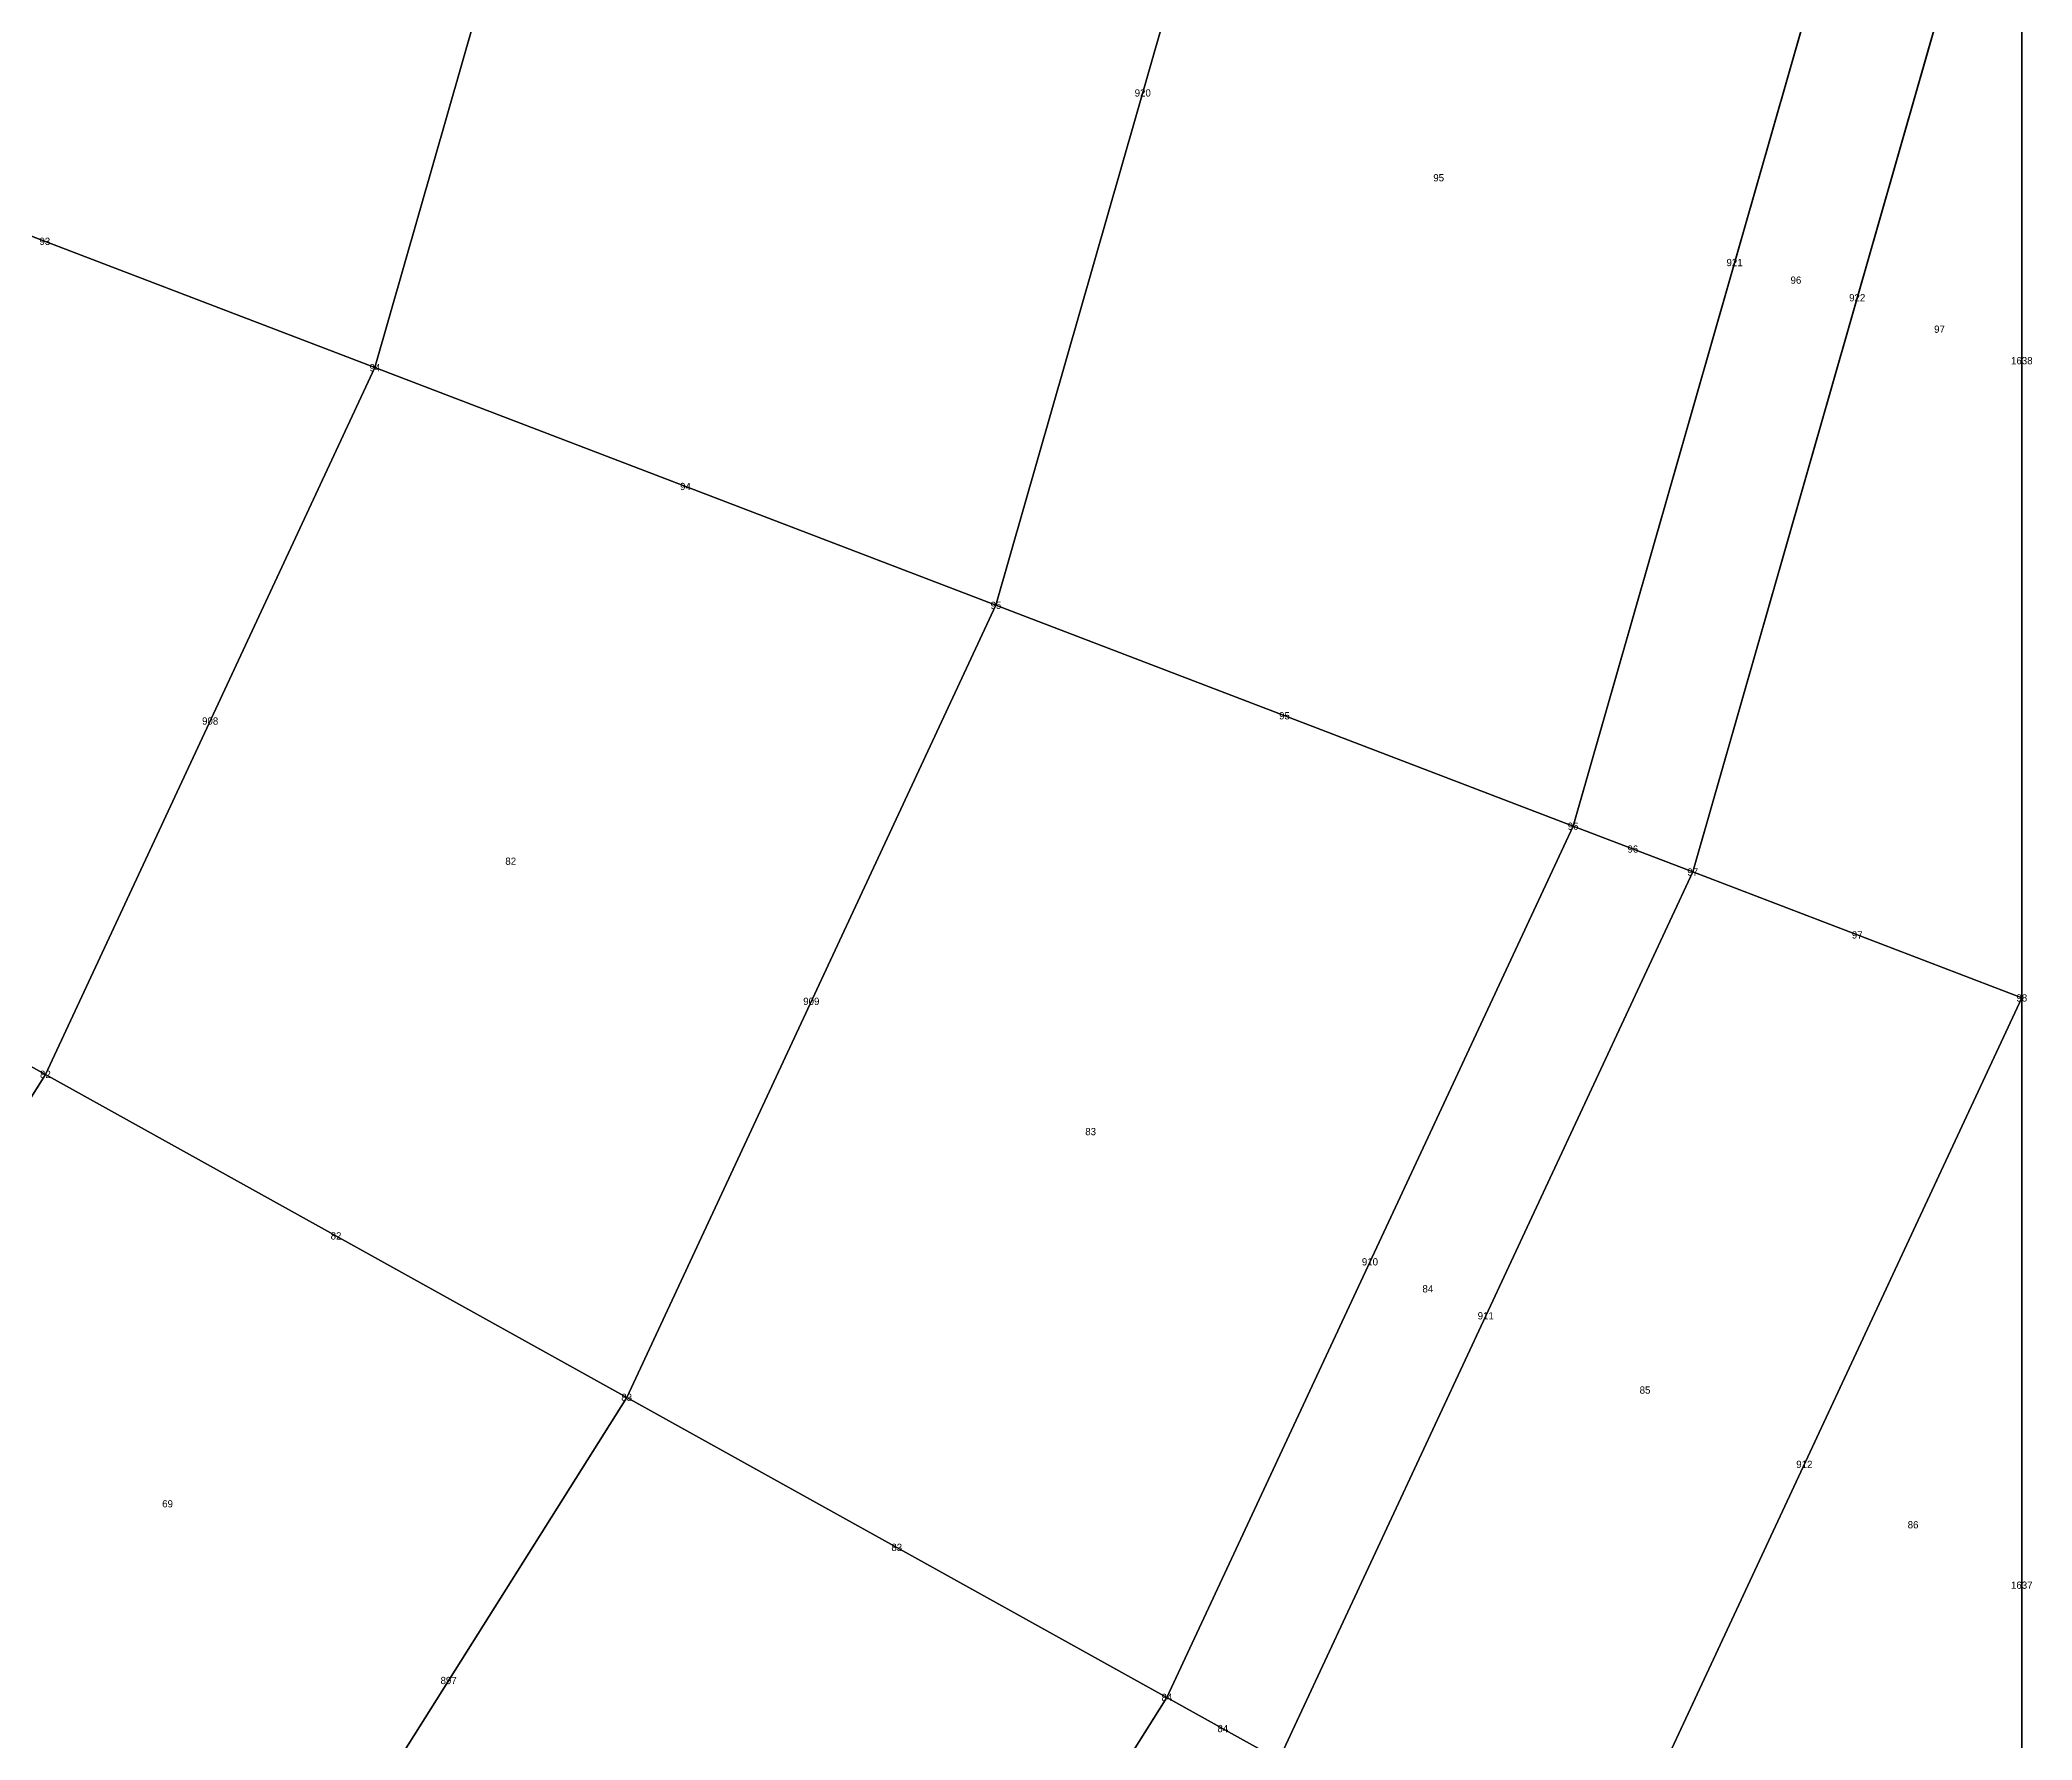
# Model space of a CAD drawing. Header units: metres. Extents: x -1.88 to 1.88, y -1.88 to 1.88.
# Drawn here: x 1.328 to 1.878, y -0.922 to -0.453 of the extents above; entities that cross this region are included whole.
import ezdxf
from ezdxf.enums import TextEntityAlignment as Align

# ---------------------------------------------------------------- set-up
doc = ezdxf.new("R2010")
doc.units = ezdxf.units.M

msp = doc.modelspace()

# ---------------------------------------------------------------- linework, layer by layer
at = {"layer": 'BRANCHES'}
for p, q in [((1.42047, -0.54359, 2.1721), (1.49278, -0.29123, 2.1721)), ((1.59187, -0.60918, 2.03128), (1.67291, -0.32637, 2.03128)), ((1.75115, -0.67014, 1.875), (1.84031, -0.35903, 1.875)), ((1.78417, -0.68277, 1.83897), (1.875, -0.36579, 1.83897)), ((1.875, -0.71753, 1.73227), (1.875, -0.36579, 1.83897)), ((1.23825, -0.47386, 2.2964), (1.42047, -0.54359, 2.1721)), ((1.32952, -0.73864, 2.1721), (1.42047, -0.54359, 2.1721)), ((1.42047, -0.54359, 2.1721), (1.59187, -0.60918, 2.03128)), ((1.48995, -0.82777, 2.03128), (1.59187, -0.60918, 2.03128)), ((1.59187, -0.60918, 2.03128), (1.75115, -0.67014, 1.875)), ((1.15897, -0.64389, 2.2964), (1.32952, -0.73864, 2.1721)), ((1.63903, -0.9106, 1.875), (1.75115, -0.67014, 1.875)), ((1.75115, -0.67014, 1.875), (1.78417, -0.68277, 1.83897)), ((1.66993, -0.92777, 1.83897), (1.78417, -0.68277, 1.83897)), ((1.78417, -0.68277, 1.83897), (1.875, -0.71753, 1.73227)), ((1.75495, -0.975, 1.73227), (1.875, -0.71753, 1.73227)), ((1.875, -1.04169, 1.55901), (1.875, -0.71753, 1.73227)), ((1.24183, -0.87811, 2.1721), (1.32952, -0.73864, 2.1721)), ((1.32952, -0.73864, 2.1721), (1.48995, -0.82777, 2.03128)), ((1.39168, -0.98406, 2.03128), (1.48995, -0.82777, 2.03128)), ((1.48995, -0.82777, 2.03128), (1.63903, -0.9106, 1.875)), ((1.53093, -1.08253, 1.875), (1.63903, -0.9106, 1.875)), ((1.63903, -0.9106, 1.875), (1.66993, -0.92777, 1.83897))]:
    msp.add_line(p, q, dxfattribs=at)
at = {"layer": 'Faces'}
for points in [[(1.23825, -0.47386, 2.2964), (1.30129, -0.25387, 2.2964), (1.49278, -0.29123, 2.1721), (1.42047, -0.54359, 2.1721)], [(1.42047, -0.54359, 2.1721), (1.49278, -0.29123, 2.1721), (1.67291, -0.32637, 2.03128), (1.59187, -0.60918, 2.03128)], [(1.59187, -0.60918, 2.03128), (1.67291, -0.32637, 2.03128), (1.84031, -0.35903, 1.875), (1.75115, -0.67014, 1.875)], [(1.75115, -0.67014, 1.875), (1.84031, -0.35903, 1.875), (1.875, -0.36579, 1.83897), (1.78417, -0.68277, 1.83897)], [(1.78417, -0.68277, 1.83897), (1.875, -0.36579, 1.83897), (1.875, -0.36579, 1.83897), (1.875, -0.71753, 1.73227)], [(1.15897, -0.64389, 2.2964), (1.23825, -0.47386, 2.2964), (1.42047, -0.54359, 2.1721), (1.32952, -0.73864, 2.1721)], [(1.32952, -0.73864, 2.1721), (1.42047, -0.54359, 2.1721), (1.59187, -0.60918, 2.03128), (1.48995, -0.82777, 2.03128)], [(1.48995, -0.82777, 2.03128), (1.59187, -0.60918, 2.03128), (1.75115, -0.67014, 1.875), (1.63903, -0.9106, 1.875)], [(1.08253, -0.76547, 2.2964), (1.15897, -0.64389, 2.2964), (1.32952, -0.73864, 2.1721), (1.24183, -0.87811, 2.1721)], [(1.63903, -0.9106, 1.875), (1.75115, -0.67014, 1.875), (1.78417, -0.68277, 1.83897), (1.66993, -0.92777, 1.83897)], [(1.66993, -0.92777, 1.83897), (1.78417, -0.68277, 1.83897), (1.875, -0.71753, 1.73227), (1.75495, -0.975, 1.73227)], [(1.75495, -0.975, 1.73227), (1.875, -0.71753, 1.73227), (1.875, -0.71753, 1.73227), (1.875, -1.04169, 1.55901)], [(1.24183, -0.87811, 2.1721), (1.32952, -0.73864, 2.1721), (1.48995, -0.82777, 2.03128), (1.39168, -0.98406, 2.03128)], [(1.39168, -0.98406, 2.03128), (1.48995, -0.82777, 2.03128), (1.63903, -0.9106, 1.875), (1.53093, -1.08253, 1.875)], [(1.16948, -0.97239, 2.1721), (1.24183, -0.87811, 2.1721), (1.39168, -0.98406, 2.03128), (1.31059, -1.08972, 2.03128)], [(1.53093, -1.08253, 1.875), (1.63903, -0.9106, 1.875), (1.66993, -0.92777, 1.83897), (1.55979, -1.10294, 1.83897)]]:
    msp.add_3dface(points, dxfattribs=at)
at = {"layer": 'NODI-Estradosso'}
for p in [(1.42047, -0.54359, 2.52963), (1.59187, -0.60918, 2.40979), (1.75115, -0.67014, 2.27961), (1.78417, -0.68277, 2.25007), (1.875, -0.71753, 2.16374), (1.32952, -0.73864, 2.52963), (1.48995, -0.82777, 2.40979), (1.63903, -0.9106, 2.27961)]:
    msp.add_point(p, dxfattribs=at)
at = {"layer": 'NODI-Intradosso'}
for p in [(1.42047, -0.54359, 2.1721), (1.59187, -0.60918, 2.03128), (1.75115, -0.67014, 1.875), (1.78417, -0.68277, 1.83897), (1.875, -0.71753, 1.73227), (1.32952, -0.73864, 2.1721), (1.48995, -0.82777, 2.03128), (1.63903, -0.9106, 1.875)]:
    msp.add_point(p, dxfattribs=at)

# ---------------------------------------------------------------- texts
at = {"layer": 'BRANCHES-Index'}
for s, p in [('920', (1.63239, -0.46777, 2.03128)), ('93', (1.32936, -0.50872, 2.23425)), ('921', (1.79573, -0.51458, 1.875)), ('922', (1.82958, -0.52428, 1.83897)), ('1638', (1.875, -0.54166, 1.78562)), ('94', (1.50617, -0.57638, 2.10169)), ('908', (1.37499, -0.64111, 2.1721)), ('95', (1.67151, -0.63966, 1.95314)), ('96', (1.76766, -0.67645, 1.85699)), ('97', (1.82958, -0.70015, 1.78562)), ('909', (1.54091, -0.71848, 2.03128)), ('82', (1.40973, -0.78321, 2.10169)), ('910', (1.69509, -0.79037, 1.875)), ('911', (1.72705, -0.80527, 1.83897)), ('912', (1.81498, -0.84627, 1.73227)), ('83', (1.56449, -0.86918, 1.95314)), ('1637', (1.875, -0.87961, 1.64564)), ('897', (1.44081, -0.90592, 2.03128)), ('84', (1.65448, -0.91918, 1.85699))]:
    msp.add_text(s, height=0.002, dxfattribs=at).set_placement(p, align=Align.MIDDLE_CENTER)
at = {"layer": 'Faces-Index'}
for s, p in [('95', (1.71406, -0.49118, 1.95314)), ('96', (1.81266, -0.51943, 1.85699)), ('97', (1.85229, -0.53297, 1.8123)), ('82', (1.45795, -0.6798, 2.10169)), ('83', (1.618, -0.75442, 1.95314)), ('84', (1.71107, -0.79782, 1.85699)), ('85', (1.77101, -0.82577, 1.78562)), ('69', (1.36324, -0.85715, 2.10169)), ('86', (1.84499, -0.86294, 1.68896))]:
    msp.add_text(s, height=0.002, dxfattribs=at).set_placement(p, align=Align.MIDDLE_CENTER)
at = {"layer": 'NODI-Index'}
for s, p in [('94', (1.42047, -0.54359, 2.1721)), ('95', (1.59187, -0.60918, 2.03128)), ('96', (1.75115, -0.67014, 1.875)), ('97', (1.78417, -0.68277, 1.83897)), ('98', (1.875, -0.71753, 1.73227)), ('82', (1.32952, -0.73864, 2.1721)), ('83', (1.48995, -0.82777, 2.03128)), ('84', (1.63903, -0.9106, 1.875))]:
    msp.add_text(s, height=0.002, dxfattribs=at).set_placement(p, align=Align.MIDDLE_CENTER)

doc.saveas('drawing.dxf')
